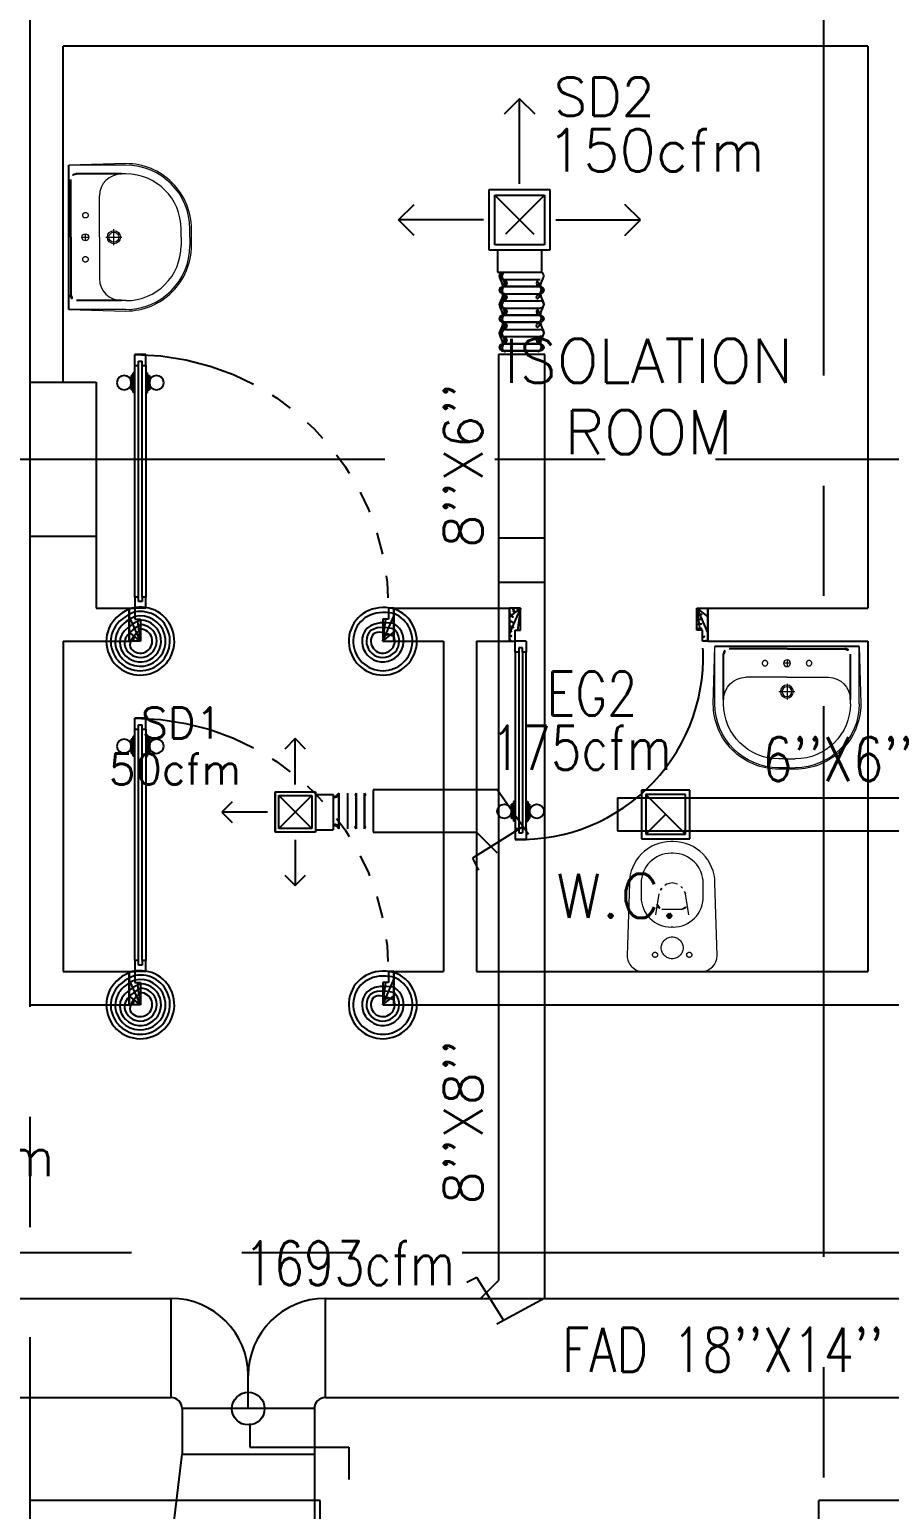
# Model space of a CAD drawing. Extents: x 417866230.2 to 417866327.8, y 43498045.5 to 43498135.4.
# Drawn here: x 417866283.83 to 417866287.73, y 43498109.96 to 43498116.67 of the extents above; entities that cross this region are included whole.
import ezdxf
from ezdxf.enums import TextEntityAlignment as Align

# ---------------------------------------------------------------- set-up
doc = ezdxf.new("R2010")
doc.units = 0
doc.header["$MEASUREMENT"] = 0
for name, pattern in [('CENTERX2', [4, 2.5, -0.5, 0.5, -0.5]), ('DASHED', [0.75, 0.5, -0.25]), ('HIDDEN', [0.375, 0.25, -0.125]), ('HIDDEN2', [0.1875, 0.125, -0.0625])]:
    doc.linetypes.add(name, pattern=pattern)
for name, color, linetype in [('AXES', 11, 'CENTERX2'), ('COL', 9, 'CONTINUOUS'), ('DOOR', 9, 'CONTINUOUS'), ('DOOR-DIM', 9, 'CONTINUOUS'), ('DUCT', 6, 'CONTINUOUS'), ('EXDUCT', 10, 'CONTINUOUS'), ('FIX', 9, 'CONTINUOUS'), ('HAT', 12, 'CONTINUOUS'), ('M-AC-FLEX', 3, 'CONTINUOUS'), ('M-EGU.', 2, 'CONTINUOUS'), ('RM-NAME', 9, 'CONTINUOUS'), ('SCD', 2, 'CONTINUOUS'), ('WALL', 4, 'CONTINUOUS')]:
    doc.layers.add(name, color=color, linetype=linetype)
doc.styles.add('ROMANS', font='ROMANS.shx', dxfattribs={"width": 0.6})

# ---------------------------------------------------------------- blocks, each defined once
blk = doc.blocks.new('RM1')
at = {"layer": 'RM-NAME', "style": 'ROMANS'}
for tag, p in [('ROOMNAME1', (0, 323.8)), ('ROOMNAME2', (0, 0))]:
    blk.add_attdef(tag, text='', height=200, dxfattribs=at).set_placement(p, align=Align.MIDDLE)
blk = doc.blocks.new('DOOR100')
at = {"layer": 'DOOR', "color": 7, "linetype": 'ByBlock'}
for p, q in [((-75, 1250), (-75, 1300)), ((-75, 1300), (-25, 1300)), ((-25, 1300), (-75, 1300)), ((-25, 1250), (-25, 1300)), ((-82.2, 1127.6), (-82.2, 1217.6)), ((-75, 1217.6), (-82.2, 1217.6)), ((-58, 1250), (-75, 1250)), ((-58, 1250), (-58, 1270)), ((-42, 1270), (-58, 1270)), ((-42, 1250), (-42, 1270)), ((-25, 1250), (-42, 1250)), ((-25, 1217.6), (-17.8, 1217.6)), ((-17.8, 1127.6), (-17.8, 1217.6)), ((-91.2, 1205), (-91.2, 1140.2)), ((-82.2, 1205), (-91.2, 1205)), ((-82.2, 1205), (-82.2, 1140.2)), ((-17.8, 1205), (-17.8, 1140.2)), ((-17.8, 1205), (-8.8, 1205)), ((-8.8, 1205), (-8.8, 1140.2)), ((-82.2, 1140.2), (-91.2, 1140.2)), ((-75, 1127.6), (-82.2, 1127.6)), ((-25, 1127.6), (-17.8, 1127.6)), ((-17.8, 1140.2), (-8.8, 1140.2)), ((-1200, 0), (-1200, 150)), ((-1200, 150), (-1175, 150)), ((-1200, 150), (-1200, 0)), ((-1175, 150), (-1175, 100)), ((-75, 200), (-58, 200)), ((-75, 150), (-75, 200)), ((-75, 150), (-25, 150)), ((-58, 200), (-58, 180)), ((-58, 180), (-42, 180)), ((-42, 200), (-25, 200)), ((-42, 180), (-42, 200)), ((-25, 200), (-25, 150)), ((0, 150), (-25, 150)), ((-25, 150), (-25, 100)), ((0, 0), (0, 150)), ((0, 150), (0, 0)), ((-1150, 0), (-1200, 113.7)), ((-1175, 100), (-1150, 100)), ((-1150, 0), (-1163.4, 100)), ((-1150, 100), (-1150, 0)), ((-50, 0), (0, 113.7)), ((-50, 100), (-50, 0)), ((-50, 0), (-36.6, 100)), ((-25, 100), (-50, 100)), ((-1150, 0), (-1200, 40.1)), ((-1150, 0), (-1200, 0)), ((-50, 0), (0, 40.1)), ((-50, 0), (0, 0))]:
    blk.add_line(p, q, dxfattribs=at)
at = {"layer": 'DOOR', "linetype": 'ByBlock'}
for p, q in [((-75, 1250), (-75, 200)), ((-58, 200), (-58, 1250)), ((-42, 200), (-42, 1250)), ((-25, 200), (-25, 1250))]:
    blk.add_line(p, q, dxfattribs=at)
at = {"layer": 'DOOR', "color": 7, "linetype": 'ByBlock'}
for centre in [(-123.5, 1172.6), (23.5, 1172.6)]:
    blk.add_circle(centre, 32.4, dxfattribs=at)
at = {"layer": 'DOOR', "linetype": 'HIDDEN', "ltscale": 0.5}
blk.add_arc((-25, 150), 1150, 90, 180, dxfattribs=at)
at = {"layer": 'DOOR', "color": 7, "linetype": 'ByBlock'}
for centre, radius, start, end in [((-1150, 0), 154.4, 103.71423, 108.89471), ((-50, 0), 154.4, 71.10529, 76.28577), ((-1150, 0), 134.4, 100.71998, 111.84015), ((-1150, 0), 94.4, 90, 121.98181), ((-1150, 0), 74.4, 90, 132.22357), ((-50, 0), 94.4, 58.01819, 90), ((-50, 0), 74.4, 47.77643, 90), ((-50, 0), 134.4, 68.15985, 79.28002), ((-50, 0), 114.4, 64.08384, 77.37743), ((-1150, 0), 54.4, 90, 156.79262), ((-1150, 0), 34.4, 90, 180), ((-1150, 0), 14.4, 90, 180), ((-50, 0), 54.4, 23.20738, 90), ((-50, 0), 34.4, 0, 90), ((-50, 0), 14.4, 0, 90)]:
    blk.add_arc(centre, radius, start, end, dxfattribs=at)
blk = doc.blocks.new('DOOR90')
at = {"layer": 'DOOR', "color": 7, "linetype": 'ByBlock'}
for p, q in [((-150, 0), (0, 0)), ((-150, 0), (-150, -25)), ((0, -50), (-113.7, 0)), ((0, -50), (-40.1, 0)), ((0, -50), (0, 0)), ((-1000, -25), (-1050, -25)), ((-1050, -75), (-1050, -25)), ((-1050, -25), (-1050, -75)), ((-1000, -42), (-1020, -42)), ((-1020, -42), (-1020, -58)), ((-1000, -58), (-1020, -58)), ((-1000, -25), (-1000, -42)), ((-1000, -58), (-1000, -75)), ((-877.6, -17.8), (-967.6, -17.8)), ((-967.6, -25), (-967.6, -17.8)), ((-955, -8.8), (-890.2, -8.8)), ((-955, -17.8), (-955, -8.8)), ((-955, -17.8), (-890.2, -17.8)), ((-890.2, -17.8), (-890.2, -8.8)), ((-877.6, -25), (-877.6, -17.8)), ((-200, -25), (-150, -25)), ((-200, -42), (-200, -25)), ((-180, -42), (-200, -42)), ((-200, -58), (-180, -58)), ((-200, -75), (-200, -58)), ((-180, -58), (-180, -42)), ((-150, -25), (-100, -25)), ((-150, -75), (-150, -25)), ((-100, -25), (-100, -50)), ((0, -50), (-100, -36.6)), ((-100, -50), (0, -50)), ((-1000, -75), (-1050, -75)), ((-967.6, -75), (-967.6, -82.2)), ((-877.6, -82.2), (-967.6, -82.2)), ((-955, -82.2), (-890.2, -82.2)), ((-955, -82.2), (-955, -91.2)), ((-955, -91.2), (-890.2, -91.2)), ((-890.2, -82.2), (-890.2, -91.2)), ((-877.6, -75), (-877.6, -82.2)), ((-150, -75), (-200, -75)), ((0, -850), (-113.7, -900)), ((-100, -875), (-100, -850)), ((0, -850), (-100, -863.4)), ((-100, -850), (0, -850)), ((0, -850), (-40.1, -900)), ((0, -850), (0, -900)), ((-150, -875), (-100, -875)), ((-150, -900), (-150, -875)), ((-150, -900), (0, -900)), ((0, -900), (-150, -900))]:
    blk.add_line(p, q, dxfattribs=at)
at = {"layer": 'DOOR', "linetype": 'ByBlock'}
for p, q in [((-200, -25), (-1000, -25)), ((-200, -42), (-1000, -42)), ((-200, -58), (-1000, -58)), ((-1000, -75), (-200, -75))]:
    blk.add_line(p, q, dxfattribs=at)
at = {"layer": 'DOOR', "color": 7, "linetype": 'ByBlock'}
for centre in [(-922.6, 23.5), (-922.6, -123.5)]:
    blk.add_circle(centre, 32.4, dxfattribs=at)
for centre, radius, start, end in [((0, -50), 154.4, 161.10529, 166.28577), ((0, -50), 94.4, 148.01819, 180), ((0, -50), 134.4, 158.15985, 169.28002), ((0, -50), 114.4, 154.08384, 167.37743), ((0, -50), 74.4, 137.77643, 180), ((0, -50), 54.4, 113.20738, 180), ((0, -50), 34.4, 90, 180), ((0, -50), 14.4, 90, 180), ((0, -850), 94.4, 180, 211.98181), ((0, -850), 74.4, 180, 222.22357), ((0, -850), 54.4, 180, 246.79262), ((0, -850), 34.4, 180, 270), ((0, -850), 14.4, 180, 270), ((0, -850), 154.4, 193.71423, 198.89471), ((0, -850), 134.4, 190.71998, 201.84015)]:
    blk.add_arc(centre, radius, start, end, dxfattribs=at)
at = {"layer": 'DOOR', "linetype": 'HIDDEN', "ltscale": 0.5}
blk.add_arc((-222.2, -50), 828.2, 178.27012, 275.00304, dxfattribs=at)
blk = doc.blocks.new('LAV1')
at = {"layer": 'FIX', "linetype": 'ByBlock'}
blk.add_line((-327.5, -25), (327.5, -25), dxfattribs=at)
at = {"layer": 'FIX', "linetype": 'Continuous', "lineweight": 20}
for p, q in [((-327.5, -285), (-327.5, -25)), ((327.5, -285), (327.5, -25)), ((0, -165), (-187.5, -165)), ((0, -165), (187.5, -165)), ((-287.5, -285), (-287.5, -265)), ((287.5, -285), (287.5, -265)), ((0, -535), (-37.5, -535)), ((0, -535), (37.5, -535)), ((0, -575), (-37.5, -575)), ((0, -575), (37.5, -575))]:
    blk.add_line(p, q, dxfattribs=at)
at = {"layer": 'FIX', "linetype": 'ByBlock', "ltscale": 0.3}
for p, q in [((-287.5, -265), (-287.5, -60)), ((0, -35), (-262.5, -35)), ((0, -35), (262.5, -35)), ((287.5, -265), (287.5, -60))]:
    blk.add_line(p, q, dxfattribs=at)
at = {"layer": 'FIX', "lineweight": 20}
for p, q in [((-15.6, -100.9), (15.5, -100.9)), ((0, -85.4), (0, -116.5))]:
    blk.add_line(p, q, dxfattribs=at)
at = {"layer": 'FIX', "linetype": 'DASHED', "lineweight": 20, "ltscale": 0.04}
for p, q in [((0, -193.9), (0, -266.1)), ((-35.7, -230.5), (36.6, -230.5))]:
    blk.add_line(p, q, dxfattribs=at)
at = {"layer": 'FIX', "linetype": 'Continuous', "lineweight": 20}
blk.add_lwpolyline([(294.8, -25), (0, -25), (-327.5, -25), (-334.5, -285, 0.414214), (-37.5, -582), (0, -582), (37.5, -582, 0.414214), (334.5, -285), (327.5, -25), (0, -25)], format="xyb", dxfattribs=at)
at = {"layer": 'FIX', "linetype": 'HIDDEN', "lineweight": 20, "ltscale": 0.05}
for centre in [(-100, -100.9), (100, -100.9)]:
    blk.add_circle(centre, 12.4, dxfattribs=at)
at = {"layer": 'FIX', "lineweight": 20}
for centre, radius in [((0, -100.9), 15.5), ((0.5, -230), 29.5), ((0.5, -230), 22.5)]:
    blk.add_circle(centre, radius, dxfattribs=at)
at = {"layer": 'FIX', "linetype": 'ByBlock', "ltscale": 0.3}
for centre, start, end in [((-262.5, -60), 90, 180), ((262.5, -60), 0, 90)]:
    blk.add_arc(centre, 25, start, end, dxfattribs=at)
at = {"layer": 'FIX', "linetype": 'Continuous', "lineweight": 20}
for centre, radius, start, end in [((-187.5, -265), 100, 90, 180), ((187.5, -265), 100, 0, 90), ((-37.5, -285), 290, 180, 270), ((-37.5, -285), 250, 180, 270), ((37.5, -285), 290, 270, 0), ((37.5, -285), 250, 270, 0)]:
    blk.add_arc(centre, radius, start, end, dxfattribs=at)
blk = doc.blocks.new('WC1')
at = {"layer": 'FIX', "lineweight": 20}
for p, q in [((35, 203.8), (-293, 193.8)), ((-230, 140.8), (-293, 140.8)), ((-149.8, 75.7), (-245.4, 60.1)), ((108, 0), (108, 130.8)), ((-482, 4.8), (-482, -4.8)), ((-429, 4.8), (-429, -4.8)), ((-288.7, 24.2), (-294.5, 0)), ((-294.5, 0), (-288.7, -24.2)), ((-94, 4.8), (-94, -4.8)), ((108, -130.8), (108, 0)), ((-245.4, -60.1), (-149.8, -75.7)), ((-293, -140.8), (-230, -140.8)), ((-293, -193.8), (35, -203.8)), ((31.8, -203.8), (35, -203.8))]:
    blk.add_line(p, q, dxfattribs=at)
at = {"layer": 'FIX', "linetype": 'Continuous', "lineweight": 20}
blk.add_line((-175.1, -47.3), (-175.4, 44.6), dxfattribs=at)
at = {"layer": 'FIX', "linetype": 'HIDDEN', "lineweight": 20, "ltscale": 0.05}
for centre in [(31.8, 77.5), (31.8, -77.5)]:
    blk.add_circle(centre, 11.6, dxfattribs=at)
at = {"layer": 'FIX', "linetype": 'HIDDEN2', "lineweight": 20, "ltscale": 0.3}
blk.add_circle((0, 0), 49.8, dxfattribs=at)
at = {"layer": 'FIX', "lineweight": 20}
for centre, radius, start, end in [((35, 130.8), 73, 360, 90), ((-293, 4.8), 189, 90, 180), ((-293, 4.8), 136, 90, 180), ((-230, 4.8), 136, 360, 90), ((-228, -6.9), 68.2, 128.92417, 152.84682), ((-219.4, -17.6), 82, 108.49595, 128.92417), ((-293, -4.8), 189, 180, 270), ((-293, -4.8), 136, 180, 270), ((-228, 6.9), 68.2, 207.15318, 231.07583), ((-219.4, 17.6), 82, 231.07583, 251.50405), ((-230, -4.8), 136, 270, 0), ((35, -130.8), 73, 270, 0)]:
    blk.add_arc(centre, radius, start, end, dxfattribs=at)
at = {"layer": 'FIX', "linetype": 'Continuous', "lineweight": 20}
for centre, start, end in [((-197.7, 45.5), 357.66621, 91.61215), ((-197.4, -45.6), 268.38785, 2.33379)]:
    blk.add_arc(centre, 22.3, start, end, dxfattribs=at)
blk = doc.blocks.new('LAV-003')
at = {"layer": 'FIX', "linetype": 'ByBlock'}
blk.add_line((-327.5, -25), (327.5, -25), dxfattribs=at)
at = {"layer": 'FIX', "linetype": 'Continuous', "lineweight": 20}
for p, q in [((-327.5, -285), (-327.5, -25)), ((327.5, -285), (327.5, -25)), ((0, -165), (-187.5, -165)), ((0, -165), (187.5, -165)), ((-287.5, -285), (-287.5, -265)), ((287.5, -285), (287.5, -265)), ((0, -535), (-37.5, -535)), ((0, -535), (37.5, -535)), ((0, -575), (-37.5, -575)), ((0, -575), (37.5, -575))]:
    blk.add_line(p, q, dxfattribs=at)
at = {"layer": 'FIX', "linetype": 'ByBlock', "ltscale": 0.3}
for p, q in [((-287.5, -265), (-287.5, -60)), ((0, -35), (-262.5, -35)), ((0, -35), (262.5, -35)), ((287.5, -265), (287.5, -60))]:
    blk.add_line(p, q, dxfattribs=at)
at = {"layer": 'FIX', "lineweight": 20}
for p, q in [((-15.6, -100.9), (15.5, -100.9)), ((0, -85.4), (0, -116.5))]:
    blk.add_line(p, q, dxfattribs=at)
at = {"layer": 'FIX', "linetype": 'DASHED', "lineweight": 20, "ltscale": 0.04}
for p, q in [((0, -193.9), (0, -266.1)), ((-35.7, -230.5), (36.6, -230.5))]:
    blk.add_line(p, q, dxfattribs=at)
at = {"layer": 'FIX', "linetype": 'Continuous', "lineweight": 20}
blk.add_lwpolyline([(294.8, -25), (0, -25), (-327.5, -25), (-334.5, -285, 0.414214), (-37.5, -582), (0, -582), (37.5, -582, 0.414214), (334.5, -285), (327.5, -25), (0, -25)], format="xyb", dxfattribs=at)
at = {"layer": 'FIX', "linetype": 'HIDDEN', "lineweight": 20, "ltscale": 0.05}
for centre in [(-100, -100.9), (100, -100.9)]:
    blk.add_circle(centre, 12.4, dxfattribs=at)
at = {"layer": 'FIX', "lineweight": 20}
for centre, radius in [((0, -100.9), 15.5), ((0.5, -230), 29.5), ((0.5, -230), 22.5)]:
    blk.add_circle(centre, radius, dxfattribs=at)
at = {"layer": 'FIX', "linetype": 'ByBlock', "ltscale": 0.3}
for centre, start, end in [((-262.5, -60), 90, 180), ((262.5, -60), 0, 90)]:
    blk.add_arc(centre, 25, start, end, dxfattribs=at)
at = {"layer": 'FIX', "linetype": 'Continuous', "lineweight": 20}
for centre, radius, start, end in [((-187.5, -265), 100, 90, 180), ((187.5, -265), 100, 0, 90), ((-37.5, -285), 290, 180, 270), ((-37.5, -285), 250, 180, 270), ((37.5, -285), 290, 270, 0), ((37.5, -285), 250, 270, 0)]:
    blk.add_arc(centre, radius, start, end, dxfattribs=at)

msp = doc.modelspace()

# ---------------------------------------------------------------- hatches: boundary and pattern name
at = {"layer": 'HAT'}
h = msp.add_hatch(dxfattribs=at)
h.set_pattern_fill('ANSI31', color=256, scale=300, style=0)
h.set_pattern_definition([(45, (0, 0), (-26.5165042945, 26.5165042945), [])])
h.paths.add_polyline_path([(417866284.1369, 43498114.7221), (417866284.1369, 43498115.0721), (417866283.8369, 43498115.0721), (417866283.8369, 43498114.7221)])
h.paths.add_polyline_path([(417866283.8369, 43498114.3721), (417866284.1369, 43498114.3721), (417866284.1369, 43498114.7221), (417866283.8369, 43498114.7221)])

# ---------------------------------------------------------------- linework, layer by layer
at = {"layer": 'AXES'}
for p, q in [((417866283.8369, 43498056.2378), (417866283.8369, 43498134.3653)), ((417866287.4369, 43498063.1021), (417866287.4369, 43498121.9221)), ((417866230.9454, 43498114.7221), (417866300.0369, 43498114.7221)), ((417866241.7969, 43498111.1221), (417866300.0369, 43498111.1221))]:
    msp.add_line(p, q, dxfattribs=at)
at = {"layer": 'COL'}
msp.add_lwpolyline([(417866284.1369, 43498115.0721), (417866284.1369, 43498114.3721), (417866283.8369, 43498114.3721), (417866283.8369, 43498115.0721)], close=True, dxfattribs=at)
at = {"layer": 'DUCT'}
for p, q in [((417866285.9618, 43498115.198), (417866285.9618, 43498110.9947)), ((417866286.1718, 43498115.198), (417866285.9618, 43498115.198)), ((417866286.1718, 43498110.9147), (417866286.1718, 43498115.198)), ((417866286.1718, 43498114.3634), (417866285.9618, 43498114.3634)), ((417866286.1718, 43498114.1634), (417866285.9618, 43498114.1634)), ((417866285.9572, 43498113.2224), (417866285.3932, 43498113.2224)), ((417866285.3932, 43498113.2224), (417866285.3932, 43498113.0304)), ((417866285.9572, 43498113.2224), (417866286.0984, 43498113.0209)), ((417866285.3932, 43498113.0304), (417866285.8612, 43498113.0304)), ((417866286.0736, 43498113.0562), (417866285.8439, 43498112.912)), ((417866285.9572, 43498112.9344), (417866285.8612, 43498113.0304)), ((417866285.8439, 43498112.912), (417866285.8715, 43498112.8578)), ((417866285.8439, 43498112.912), (417866285.8439, 43498112.912)), ((417866285.8631, 43498111.0092), (417866285.818, 43498110.9862)), ((417866285.8631, 43498111.0092), (417866285.8631, 43498111.0092)), ((417866285.9833, 43498110.8177), (417866285.8631, 43498111.0092)), ((417866285.8818, 43498110.9147), (417866285.9618, 43498110.9947)), ((417866266.2359, 43498110.9141), (417866284.4763, 43498110.9141)), ((417866284.4763, 43498110.4641), (417866284.4763, 43498110.9141)), ((417866285.1763, 43498110.9141), (417866292.6486, 43498110.9141)), ((417866285.1763, 43498110.4641), (417866285.1763, 43498110.9141)), ((417866286.1718, 43498110.9147), (417866285.9538, 43498110.7971)), ((417866284.8263, 43498110.4141), (417866284.8263, 43498110.5641)), ((417866279.8172, 43498110.4641), (417866284.4763, 43498110.4641)), ((417866284.5263, 43498110.4141), (417866284.5263, 43498110.2073)), ((417866285.1263, 43498110.4141), (417866284.5263, 43498110.4141)), ((417866285.1263, 43498110.4141), (417866285.1263, 43498100.1129)), ((417866285.1763, 43498110.4641), (417866292.6486, 43498110.4641)), ((417866284.4763, 43498109.7839), (417866284.5263, 43498110.2073)), ((417866284.5263, 43498110.2073), (417866285.1263, 43498110.2073))]:
    msp.add_line(p, q, dxfattribs=at)
at = {"layer": 'DUCT', "color": 2}
for p, q in [((417866284.834, 43498110.3471), (417866284.834, 43498110.2397)), ((417866284.834, 43498110.2397), (417866285.2826, 43498110.2397)), ((417866285.2826, 43498110.2397), (417866285.2826, 43498110.0916))]:
    msp.add_line(p, q, dxfattribs=at)
msp.add_circle((417866284.8266, 43498110.4138), 0.0741, dxfattribs=at)
at = {"layer": 'DUCT'}
for centre, radius, start, end in [((417866284.4763, 43498110.5641), 0.35, 0, 90), ((417866285.1763, 43498110.5641), 0.35, 90, 180), ((417866284.4763, 43498110.4141), 0.05, 0, 90), ((417866285.1763, 43498110.4141), 0.05, 90, 180)]:
    msp.add_arc(centre, radius, start, end, dxfattribs=at)
at = {"layer": 'EXDUCT', "linetype": 'Continuous'}
for p, q in [((417866286.5015, 43498113.1853), (417866290.1167, 43498113.1853)), ((417866286.5015, 43498113.1853), (417866286.5015, 43498113.0353)), ((417866286.5015, 43498113.0353), (417866290.0167, 43498113.0353))]:
    msp.add_line(p, q, dxfattribs=at)
at = {"layer": 'M-AC-FLEX', "color": 11}
for p, q in [((417866285.9825, 43498115.5383), (417866286.1505, 43498115.5383)), ((417866285.9825, 43498115.5383), (417866286.1505, 43498115.5383)), ((417866285.9825, 43498115.5057), (417866286.1505, 43498115.5057)), ((417866285.9825, 43498115.5057), (417866286.1505, 43498115.5057)), ((417866285.9825, 43498115.4737), (417866286.1505, 43498115.4737)), ((417866286.1508, 43498115.5057), (417866285.9827, 43498115.5057)), ((417866286.1508, 43498115.5057), (417866285.9827, 43498115.5057)), ((417866285.9825, 43498115.4411), (417866286.1505, 43498115.4411)), ((417866285.9825, 43498115.4411), (417866286.1505, 43498115.4411)), ((417866285.9825, 43498115.4085), (417866286.1505, 43498115.4085)), ((417866285.9825, 43498115.4085), (417866286.1505, 43498115.4085)), ((417866285.9825, 43498115.376), (417866286.1505, 43498115.376)), ((417866285.9825, 43498115.376), (417866286.1505, 43498115.376)), ((417866285.9825, 43498115.3439), (417866286.1505, 43498115.3439)), ((417866285.9825, 43498115.3439), (417866286.1505, 43498115.3439)), ((417866285.9825, 43498115.3113), (417866286.1505, 43498115.3113)), ((417866285.9825, 43498115.3113), (417866286.1505, 43498115.3113)), ((417866286.1508, 43498115.376), (417866285.9827, 43498115.376)), ((417866286.1508, 43498115.376), (417866285.9827, 43498115.376)), ((417866286.1508, 43498115.3439), (417866285.9827, 43498115.3439)), ((417866286.1508, 43498115.3439), (417866285.9827, 43498115.3439)), ((417866285.9825, 43498115.2788), (417866286.1505, 43498115.2788)), ((417866285.9825, 43498115.2788), (417866286.1505, 43498115.2788)), ((417866285.9825, 43498115.2462), (417866286.1505, 43498115.2462)), ((417866285.9825, 43498115.2462), (417866286.1505, 43498115.2462)), ((417866286.1508, 43498115.2462), (417866285.9827, 43498115.2462)), ((417866286.1508, 43498115.2462), (417866285.9827, 43498115.2462)), ((417866285.9825, 43498115.2142), (417866286.1505, 43498115.2142)), ((417866285.9825, 43498115.2142), (417866286.1505, 43498115.2142)), ((417866286.1508, 43498115.2142), (417866285.9827, 43498115.2142)), ((417866286.1508, 43498115.2142), (417866285.9827, 43498115.2142)), ((417866285.2375, 43498113.2073), (417866285.2375, 43498113.0456)), ((417866285.2375, 43498113.2073), (417866285.2375, 43498113.0456)), ((417866285.2375, 43498113.2073), (417866285.2375, 43498113.0456)), ((417866285.2375, 43498113.0452), (417866285.2375, 43498113.2069)), ((417866285.2766, 43498113.2073), (417866285.2766, 43498113.0456)), ((417866285.2766, 43498113.2073), (417866285.2766, 43498113.0456)), ((417866285.3157, 43498113.2073), (417866285.3157, 43498113.0456)), ((417866285.3157, 43498113.2073), (417866285.3157, 43498113.0456)), ((417866285.3157, 43498113.0452), (417866285.3157, 43498113.2069)), ((417866285.3157, 43498113.0452), (417866285.3157, 43498113.2069)), ((417866285.3541, 43498113.2073), (417866285.3541, 43498113.0456)), ((417866285.3541, 43498113.2073), (417866285.3541, 43498113.0456)), ((417866285.3541, 43498113.0452), (417866285.3541, 43498113.2069)), ((417866285.3541, 43498113.0452), (417866285.3541, 43498113.2069))]:
    msp.add_line(p, q, dxfattribs=at)
at = {"layer": 'M-AC-FLEX'}
for points in [[(417866285.9825, 43498115.5383, -1), (417866285.9825, 43498115.5709)], [(417866285.9825, 43498115.5709, 1), (417866285.9825, 43498115.5383)], [(417866285.9825, 43498115.5057, 1), (417866285.9825, 43498115.5383, -1), (417866285.9825, 43498115.5709)], [(417866285.9825, 43498115.5383, -1), (417866285.9825, 43498115.5057)], [(417866285.9825, 43498115.5057, 0.412332), (417866285.9988, 43498115.5219, 0.412332)], [(417866286.1505, 43498115.5057, -1), (417866286.1505, 43498115.5383, 1), (417866286.1505, 43498115.5709)], [(417866286.1505, 43498115.5057, -0.412332), (417866286.1342, 43498115.5219, -0.412332)], [(417866285.9825, 43498115.4737, -1), (417866285.9825, 43498115.4411, 1), (417866285.9825, 43498115.4085)], [(417866285.983, 43498115.4737, 0.00451), (417866285.9827, 43498115.4737, -1.018005), (417866285.9827, 43498115.5057)], [(417866285.983, 43498115.5057, -0.00451), (417866285.9827, 43498115.5057, 1.018005), (417866285.9827, 43498115.4737)], [(417866285.9825, 43498115.4737, -0.412332), (417866285.9988, 43498115.4575, -0.412332)], [(417866285.9825, 43498115.4411, 1), (417866285.9825, 43498115.4737)], [(417866286.1505, 43498115.4737, 0.412332), (417866286.1342, 43498115.4575, 0.412332)], [(417866286.1505, 43498115.4737, 1), (417866286.1505, 43498115.4411, -1), (417866286.1505, 43498115.4085)], [(417866286.1505, 43498115.5057, 0.00451), (417866286.1508, 43498115.5057, -0.008922), (417866286.1514, 43498115.5057)], [(417866286.1505, 43498115.4737, 0.999838), (417866286.1511, 43498115.5057)], [(417866286.1505, 43498115.5057, -0.999838), (417866286.1511, 43498115.4737)], [(417866286.1505, 43498115.5057, -0.999838), (417866286.1511, 43498115.4737)], [(417866286.1505, 43498115.4737, 0.999838), (417866286.1511, 43498115.5057)], [(417866286.1505, 43498115.4737, -0.00451), (417866286.1508, 43498115.4737, 0.008922), (417866286.1514, 43498115.4737)], [(417866286.1511, 43498115.5057, 0.004461), (417866286.1508, 43498115.5057)], [(417866286.1511, 43498115.5057, 0.004461), (417866286.1508, 43498115.5057)], [(417866286.1508, 43498115.5057, -0.008922), (417866286.1514, 43498115.5057)], [(417866286.1511, 43498115.4737, -0.004461), (417866286.1508, 43498115.4737)], [(417866286.1508, 43498115.4737, 0.008922), (417866286.1514, 43498115.4737)], [(417866286.1511, 43498115.4737, -0.004461), (417866286.1508, 43498115.4737)], [(417866285.9825, 43498115.4411, 1), (417866285.9825, 43498115.4085)], [(417866285.9825, 43498115.376, 1), (417866285.9825, 43498115.4085, -1), (417866285.9825, 43498115.4411)], [(417866285.9825, 43498115.4085, -1), (417866285.9825, 43498115.4411)], [(417866285.9825, 43498115.4085, -1), (417866285.9825, 43498115.376)], [(417866286.1505, 43498115.376, -1), (417866286.1505, 43498115.4085, 1), (417866286.1505, 43498115.4411)], [(417866285.9825, 43498115.3439, -1), (417866285.9825, 43498115.3113, 1), (417866285.9825, 43498115.2788)], [(417866285.9825, 43498115.2788, -1), (417866285.9825, 43498115.3113)], [(417866285.9825, 43498115.3113, 1), (417866285.9825, 43498115.2788)], [(417866285.9825, 43498115.2462, 1), (417866285.9825, 43498115.2788, -1), (417866285.9825, 43498115.3113)], [(417866285.983, 43498115.3439, 0.00451), (417866285.9827, 43498115.3439, -1.018005), (417866285.9827, 43498115.376)], [(417866285.983, 43498115.376, -0.00451), (417866285.9827, 43498115.376, 1.018005), (417866285.9827, 43498115.3439)], [(417866285.9825, 43498115.3113, 1), (417866285.9825, 43498115.3439)], [(417866286.1505, 43498115.3439, 1), (417866286.1505, 43498115.3113, -1), (417866286.1505, 43498115.2788)], [(417866286.1505, 43498115.2462, -1), (417866286.1505, 43498115.2788, 1), (417866286.1505, 43498115.3113)], [(417866286.1505, 43498115.376, 0.00451), (417866286.1508, 43498115.376, -0.008922), (417866286.1514, 43498115.376)], [(417866286.1505, 43498115.3439, 0.999838), (417866286.1511, 43498115.376)], [(417866286.1505, 43498115.376, -0.999838), (417866286.1511, 43498115.3439)], [(417866286.1505, 43498115.376, -0.999838), (417866286.1511, 43498115.3439)], [(417866286.1505, 43498115.3439, 0.999838), (417866286.1511, 43498115.376)], [(417866286.1505, 43498115.3439, -0.00451), (417866286.1508, 43498115.3439, 0.008922), (417866286.1514, 43498115.3439)], [(417866286.1511, 43498115.376, 0.004461), (417866286.1508, 43498115.376)], [(417866286.1511, 43498115.376, 0.004461), (417866286.1508, 43498115.376)], [(417866286.1508, 43498115.376, -0.008922), (417866286.1514, 43498115.376)], [(417866286.1511, 43498115.3439, -0.004461), (417866286.1508, 43498115.3439)], [(417866286.1508, 43498115.3439, 0.008922), (417866286.1514, 43498115.3439)], [(417866286.1511, 43498115.3439, -0.004461), (417866286.1508, 43498115.3439)], [(417866285.983, 43498115.2462, -0.00451), (417866285.9827, 43498115.2462, 1.018005), (417866285.9827, 43498115.2142)], [(417866285.983, 43498115.2142, 0.00451), (417866285.9827, 43498115.2142, -1.018005), (417866285.9827, 43498115.2462)], [(417866285.9825, 43498115.2788, -1), (417866285.9825, 43498115.2462)], [(417866285.9825, 43498115.2462, 0.412332), (417866285.9988, 43498115.2624, 0.412332)], [(417866286.1505, 43498115.2462, -0.412332), (417866286.1342, 43498115.2624, -0.412332)], [(417866286.1505, 43498115.2462, -0.999838), (417866286.1511, 43498115.2142)], [(417866286.1505, 43498115.2142, 0.999838), (417866286.1511, 43498115.2462)], [(417866286.1505, 43498115.2462, 0.00451), (417866286.1508, 43498115.2462, -0.008922), (417866286.1514, 43498115.2462)], [(417866286.1505, 43498115.2142, 0.999838), (417866286.1511, 43498115.2462)], [(417866286.1505, 43498115.2462, -0.999838), (417866286.1511, 43498115.2142)], [(417866286.1511, 43498115.2462, 0.004461), (417866286.1508, 43498115.2462)], [(417866286.1508, 43498115.2462, -0.008922), (417866286.1514, 43498115.2462)], [(417866286.1511, 43498115.2462, 0.004461), (417866286.1508, 43498115.2462)], [(417866285.9825, 43498115.2142, -0.412332), (417866285.9988, 43498115.198, -0.412332)], [(417866286.1505, 43498115.2142, 0.412332), (417866286.1342, 43498115.198, 0.412332)], [(417866286.1505, 43498115.2142, -0.00451), (417866286.1508, 43498115.2142, 0.008922), (417866286.1514, 43498115.2142)], [(417866286.1511, 43498115.2142, -0.004461), (417866286.1508, 43498115.2142)], [(417866286.1511, 43498115.2142, -0.004461), (417866286.1508, 43498115.2142)], [(417866286.1508, 43498115.2142, 0.008922), (417866286.1514, 43498115.2142)], [(417866285.2113, 43498113.1889, 0.520284), (417866285.2375, 43498113.2073, -1), (417866285.2766, 43498113.2073)], [(417866285.2375, 43498113.2073, -0.520282), (417866285.2113, 43498113.1889, -0.520282)], [(417866285.2113, 43498113.1889, 0.520284), (417866285.2375, 43498113.2073)], [(417866285.2375, 43498113.2073, -0.520282), (417866285.2113, 43498113.1889, -0.520282)], [(417866285.2766, 43498113.2073, 1), (417866285.2375, 43498113.2073)], [(417866285.2375, 43498113.2073, -1), (417866285.2766, 43498113.2073)], [(417866285.3157, 43498113.2073, -1), (417866285.2766, 43498113.2073, 1), (417866285.2375, 43498113.2073)], [(417866285.2766, 43498113.2073, 1), (417866285.3157, 43498113.2073)], [(417866285.3157, 43498113.2073, -0.412332), (417866285.2963, 43498113.1877, -0.412332)], [(417866285.3541, 43498113.2066, -0.00451), (417866285.3541, 43498113.2069, 1.018005), (417866285.3157, 43498113.2069)], [(417866285.3157, 43498113.2066, 0.00451), (417866285.3157, 43498113.2069, -1.018005), (417866285.3541, 43498113.2069)], [(417866285.3541, 43498113.2073, 0.412332), (417866285.3736, 43498113.1877, 0.412332)], [(417866285.3932, 43498113.2073, -1), (417866285.3541, 43498113.2073)], [(417866285.3541, 43498113.2073, 1), (417866285.3932, 43498113.2073, -0.000617), (417866285.3932, 43498113.2073, -0.000617)], [(417866285.2113, 43498113.0639, -0.520284), (417866285.2375, 43498113.0456, 1), (417866285.2766, 43498113.0456)], [(417866285.2375, 43498113.0456, 0.520282), (417866285.2113, 43498113.0639, 0.520282)], [(417866285.3157, 43498113.0456, 1), (417866285.2766, 43498113.0456, -1), (417866285.2375, 43498113.0456)], [(417866285.2375, 43498113.0456, -0.00451), (417866285.2375, 43498113.0452, 0.008922), (417866285.2375, 43498113.0445)], [(417866285.2375, 43498113.0449, -0.004461), (417866285.2375, 43498113.0452)], [(417866285.3157, 43498113.0456, 0.412332), (417866285.2963, 43498113.0651, 0.412332)], [(417866285.3157, 43498113.0456, -0.00451), (417866285.3157, 43498113.0452, 0.008922), (417866285.3157, 43498113.0445)], [(417866285.3541, 43498113.0456, -0.999838), (417866285.3157, 43498113.0449)], [(417866285.3157, 43498113.0456, 0.999838), (417866285.3541, 43498113.0449)], [(417866285.3157, 43498113.0456, 0.999838), (417866285.3541, 43498113.0449)], [(417866285.3541, 43498113.0456, -0.999838), (417866285.3157, 43498113.0449)], [(417866285.3157, 43498113.0449, -0.004461), (417866285.3157, 43498113.0452)], [(417866285.3157, 43498113.0449, -0.004461), (417866285.3157, 43498113.0452)], [(417866285.3157, 43498113.0452, 0.008922), (417866285.3157, 43498113.0445)], [(417866285.3541, 43498113.0456, -0.412332), (417866285.3736, 43498113.0651, -0.412332)], [(417866285.3541, 43498113.0456, -1), (417866285.3932, 43498113.0456, 0.000617), (417866285.3932, 43498113.0455, 0.000617)], [(417866285.3541, 43498113.0456, 0.00451), (417866285.3541, 43498113.0452, -0.008922), (417866285.3541, 43498113.0445)], [(417866285.3541, 43498113.0449, 0.004461), (417866285.3541, 43498113.0452)], [(417866285.3541, 43498113.0452, -0.008922), (417866285.3541, 43498113.0445)], [(417866285.3541, 43498113.0449, 0.004461), (417866285.3541, 43498113.0452)]]:
    msp.add_lwpolyline(points, format="xyb", dxfattribs=at)
at = {"layer": 'M-EGU.'}
for p, q in [((417866286.0574, 43498116.3584), (417866285.9866, 43498116.2877)), ((417866286.0574, 43498115.9722), (417866286.0574, 43498116.3584)), ((417866286.1281, 43498116.2877), (417866286.0574, 43498116.3584)), ((417866285.9199, 43498115.6709), (417866285.9199, 43498115.9459)), ((417866285.9199, 43498115.9459), (417866286.1949, 43498115.9459)), ((417866286.1949, 43498115.9459), (417866286.1949, 43498115.6709)), ((417866285.5087, 43498115.8084), (417866285.5794, 43498115.8791)), ((417866286.606, 43498115.8084), (417866286.5353, 43498115.8791)), ((417866285.5794, 43498115.7377), (417866285.5087, 43498115.8084)), ((417866285.8935, 43498115.8084), (417866285.5087, 43498115.8084)), ((417866286.2212, 43498115.8084), (417866286.606, 43498115.8084)), ((417866286.5353, 43498115.7377), (417866286.606, 43498115.8084)), ((417866286.1949, 43498115.6709), (417866285.9199, 43498115.6709)), ((417866285.9574, 43498115.6709), (417866285.9574, 43498115.5709)), ((417866286.1574, 43498115.6709), (417866286.1574, 43498115.5709)), ((417866285.9574, 43498115.5709), (417866286.1574, 43498115.5709)), ((417866285.0396, 43498113.4543), (417866284.9925, 43498113.4072)), ((417866285.0868, 43498113.4072), (417866285.0396, 43498113.4543)), ((417866285.0396, 43498113.2469), (417866285.0396, 43498113.4543)), ((417866284.7534, 43498113.1681), (417866284.7063, 43498113.121)), ((417866284.948, 43498113.0293), (417866284.948, 43498113.2126)), ((417866284.948, 43498113.2126), (417866284.948, 43498113.0293)), ((417866284.948, 43498113.2126), (417866285.1313, 43498113.2126)), ((417866285.1313, 43498113.201), (417866285.2113, 43498113.201)), ((417866285.2113, 43498113.201), (417866285.2113, 43498113.041)), ((417866286.6297, 43498113.2003), (417866286.6297, 43498113.0203)), ((417866286.8097, 43498113.2003), (417866286.6297, 43498113.2003)), ((417866286.8097, 43498113.0203), (417866286.8097, 43498113.2003)), ((417866284.9137, 43498113.121), (417866284.7063, 43498113.121)), ((417866284.7063, 43498113.121), (417866284.7534, 43498113.0738)), ((417866286.6297, 43498113.0203), (417866286.7197, 43498113.1103)), ((417866285.1313, 43498113.0293), (417866284.948, 43498113.0293)), ((417866285.1313, 43498113.041), (417866285.2113, 43498113.041)), ((417866285.0396, 43498112.9951), (417866285.0396, 43498112.7877)), ((417866286.6297, 43498113.0203), (417866286.8097, 43498113.0203)), ((417866284.9925, 43498112.8348), (417866285.0396, 43498112.7877)), ((417866285.0396, 43498112.7877), (417866285.0868, 43498112.8348))]:
    msp.add_line(p, q, dxfattribs=at)
at = {"layer": 'M-EGU.', "linetype": 'HIDDEN'}
for p, q in [((417866285.9449, 43498115.6959), (417866285.9449, 43498115.9209)), ((417866285.9449, 43498115.9209), (417866286.1699, 43498115.9209)), ((417866285.9449, 43498115.9209), (417866286.1699, 43498115.6959)), ((417866286.1699, 43498115.9209), (417866285.9449, 43498115.6959)), ((417866286.1699, 43498115.9209), (417866286.1699, 43498115.6959)), ((417866286.1699, 43498115.6959), (417866285.9449, 43498115.6959)), ((417866284.9646, 43498113.046), (417866284.9646, 43498113.196)), ((417866285.1146, 43498113.046), (417866284.9646, 43498113.196)), ((417866285.1146, 43498113.196), (417866284.9646, 43498113.046)), ((417866284.9646, 43498113.196), (417866285.1146, 43498113.196)), ((417866285.1146, 43498113.196), (417866285.1146, 43498113.046)), ((417866285.1313, 43498113.2126), (417866285.1313, 43498113.0293)), ((417866286.6097, 43498113.2203), (417866286.6097, 43498113.0003)), ((417866286.8297, 43498113.2203), (417866286.6097, 43498113.2203)), ((417866286.6297, 43498113.2003), (417866286.8097, 43498113.0203)), ((417866286.8297, 43498113.0003), (417866286.8297, 43498113.2203)), ((417866285.1146, 43498113.046), (417866284.9646, 43498113.046)), ((417866286.6097, 43498113.0003), (417866286.8297, 43498113.0003))]:
    msp.add_line(p, q, dxfattribs=at)
at = {"layer": 'WALL'}
for p, q in [((417866283.8369, 43498115.0721), (417866283.8369, 43498116.5971)), ((417866283.9869, 43498115.0721), (417866283.9869, 43498116.5971)), ((417866287.6369, 43498116.5971), (417866283.9869, 43498116.5971)), ((417866287.6369, 43498116.5971), (417866287.6369, 43498114.0471)), ((417866284.1369, 43498114.3721), (417866284.1369, 43498114.0471)), ((417866284.1369, 43498114.0471), (417866284.2869, 43498114.0471)), ((417866284.2869, 43498114.0471), (417866284.2869, 43498113.8971)), ((417866284.2869, 43498114.0471), (417866284.2869, 43498113.8971)), ((417866285.4869, 43498114.0471), (417866285.4869, 43498113.8971)), ((417866285.4869, 43498114.0471), (417866286.0119, 43498114.0471)), ((417866285.4869, 43498114.0471), (417866285.4869, 43498113.8971)), ((417866286.0119, 43498114.0471), (417866286.0119, 43498113.8971)), ((417866286.9119, 43498114.0471), (417866286.9119, 43498113.8971)), ((417866286.9119, 43498114.0471), (417866287.6369, 43498114.0471)), ((417866283.9869, 43498113.8971), (417866284.2869, 43498113.8971)), ((417866283.9869, 43498113.8971), (417866283.9869, 43498112.3971)), ((417866285.4869, 43498113.8971), (417866285.7119, 43498113.8971)), ((417866285.7119, 43498113.8971), (417866285.7119, 43498112.3971)), ((417866285.8619, 43498113.8971), (417866285.8619, 43498112.3971)), ((417866285.8619, 43498113.8971), (417866286.0119, 43498113.8971)), ((417866286.9119, 43498113.8971), (417866287.6369, 43498113.8971)), ((417866287.6369, 43498113.8971), (417866287.6369, 43498112.3971)), ((417866283.9869, 43498112.3971), (417866284.2869, 43498112.3971)), ((417866284.2869, 43498112.3971), (417866284.2869, 43498112.2471)), ((417866284.2869, 43498112.3971), (417866284.2869, 43498112.2471)), ((417866284.2869, 43498112.3971), (417866284.2869, 43498112.2471)), ((417866285.4869, 43498112.3971), (417866285.4869, 43498112.2471)), ((417866285.4869, 43498112.3971), (417866285.7119, 43498112.3971)), ((417866285.4869, 43498112.3971), (417866285.4869, 43498112.2471)), ((417866285.8619, 43498112.3971), (417866287.6369, 43498112.3971)), ((417866283.8369, 43498112.2471), (417866284.2869, 43498112.2471)), ((417866285.4869, 43498112.2471), (417866287.9369, 43498112.2471)), ((417866283.8369, 43498107.8721), (417866283.8369, 43498109.9971)), ((417866285.1529, 43498109.9971), (417866283.8369, 43498109.9971)), ((417866285.1529, 43498109.8471), (417866285.1529, 43498109.9971)), ((417866287.415, 43498109.8471), (417866287.415, 43498109.9971)), ((417866291.1369, 43498109.9971), (417866287.415, 43498109.9971))]:
    msp.add_line(p, q, dxfattribs=at)

# ---------------------------------------------------------------- block references
at = {"layer": 'DOOR', "xscale": -0.001000000047497451, "yscale": 0.0009999999892897904, "zscale": 0.001}
for p in [(417866284.2869, 43498113.8971), (417866284.2869, 43498112.2471)]:
    msp.add_blockref('DOOR100', p, dxfattribs=at)
at = {"layer": 'DOOR-DIM', "xscale": 0.0009999999892897904, "yscale": 0.0009999999892897904, "zscale": 0.001, "rotation": 90}
msp.add_blockref('DOOR90', (417866286.0119, 43498114.0471), dxfattribs=at)
at = {"layer": 'HAT'}
ref = msp.add_blockref('RM1', (417866286.6424, 43498114.845), dxfattribs=dict(at, xscale=0.001000000047497451, yscale=0.0009999999892897904, zscale=0.001))
ref.add_attrib('ROOMNAME2', 'ROOM', dxfattribs={"layer": 'RM-NAME', "height": 0.2, "style": 'ROMANS'}).set_placement((417866286.6424, 43498114.845), align=Align.MIDDLE)
ref.add_attrib('ROOMNAME1', 'ISOLATION', dxfattribs={"layer": 'RM-NAME', "height": 0.2, "style": 'ROMANS'}).set_placement((417866286.6424, 43498115.1688), align=Align.MIDDLE)
ref = msp.add_blockref('RM1', (417866286.5006, 43498112.7414), dxfattribs=dict(at, xscale=0.001000000047497451, yscale=0.0009999999892897904, zscale=0.001))
ref.add_attrib('ROOMNAME2', 'W.C.', dxfattribs={"layer": 'RM-NAME', "height": 0.2, "style": 'ROMANS'}).set_placement((417866286.5006, 43498112.7414), align=Align.MIDDLE)
at = {"layer": 'WALL', "zscale": 0.001}
for name, p, xscale, yscale, rotation in [('LAV-003', (417866283.9868, 43498115.7295), 0.001, 0.001, 90), ('WC1', (417866286.7494, 43498112.5051), 0.0009999999892897904, 0.0009999999892897904, 270)]:
    msp.add_blockref(name, p, dxfattribs=dict(at, xscale=xscale, yscale=yscale, rotation=rotation))
at = {"layer": 'WALL', "xscale": -0.001000000047497451, "yscale": 0.0009999999892897904, "zscale": 0.001}
msp.add_blockref('LAV1', (417866287.2704, 43498113.8976), dxfattribs=at)

# ---------------------------------------------------------------- texts
at = {"layer": 'SCD', "style": 'ROMANS'}
for s, height, p in [('SD2', 0.175, (417866286.2129, 43498116.2802)), ('150cfm', 0.1925, (417866286.1805, 43498116.0284)), ('SD1', 0.14, (417866284.3413, 43498113.4557)), ('50cfm', 0.14, (417866284.1947, 43498113.2464)), ('270cfm', 0.175, (417866283.0492, 43498111.4695))]:
    msp.add_text(s, height=height, dxfattribs=at).set_placement(p)
for s, p in [("8''X6''", (417866285.8885, 43498114.3208)), ("8''X8''", (417866285.8885, 43498111.3407))]:
    msp.add_text(s, height=0.175, rotation=90, dxfattribs=at).set_placement(p)
at = {"layer": 'SCD', "style": 'ROMANS', "width": 0.8}
for s, p in [('EG2', (417866286.1797, 43498113.559)), ('175cfm', (417866285.9258, 43498113.3127)), ("6''X6''", (417866287.1585, 43498113.2613)), ('1693cfm', (417866284.8055, 43498110.9735)), ("FAD 18''X14''", (417866286.2496, 43498110.5812))]:
    msp.add_text(s, height=0.2, dxfattribs=at).set_placement(p)

doc.saveas('drawing.dxf')
